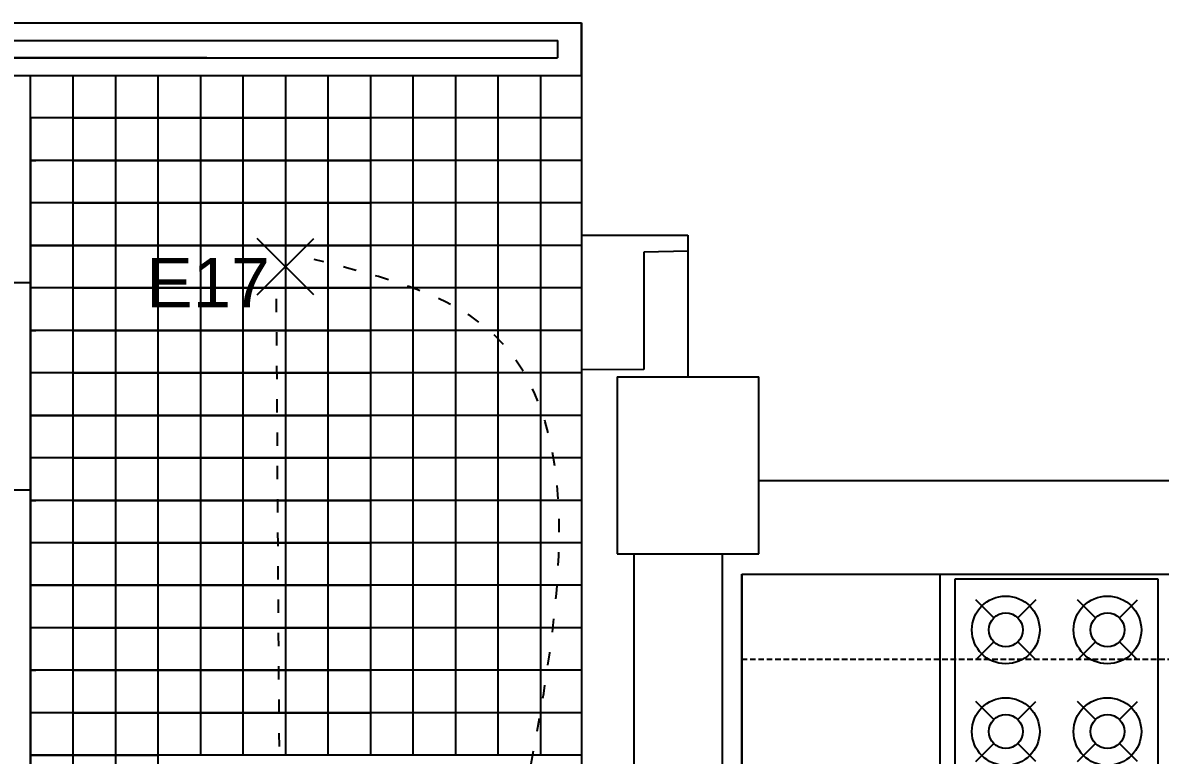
# Model space of a CAD drawing. Header units: millimetres. Extents: x 2377 to 4712, y -254 to 3188.
# Drawn here: x 4328.1 to 4379.2, y 1875.4 to 1908.3 of the extents above; entities that cross this region are included whole.
import ezdxf

# ---------------------------------------------------------------- set-up
doc = ezdxf.new("R2010")
doc.units = ezdxf.units.MM
doc.linetypes.add('ACAD_ISO03W100', pattern=[30, 12, -18])
doc.linetypes.add('DASHED2', pattern=[0.375, 0.25, -0.125])
doc.layers.add('C1', color=10, linetype='Continuous')
doc.layers.add('Mobiliario', color=254, linetype='Continuous')
doc.styles.get("Standard").update_dxf_attribs({"font": 'arial.ttf'})

# ---------------------------------------------------------------- blocks, each defined once
blk = doc.blocks.new('cl08-2')
for p, q in [((-0.4393, 0), (-0.4393, -0.8785)), ((0.4393, 0), (-0.4393, 0)), ((0.4393, -0.8785), (0.4393, 0)), ((-0.2714, -0.1679), (-0.3491, -0.0902)), ((-0.0902, -0.0902), (-0.1679, -0.1679)), ((0.1679, -0.1679), (0.0902, -0.0902)), ((0.2714, -0.1679), (0.3491, -0.0902)), ((-0.2714, -0.2714), (-0.3491, -0.3491)), ((-0.0902, -0.3491), (-0.1679, -0.2714)), ((0.0902, -0.3491), (0.1679, -0.2714)), ((0.3491, -0.3491), (0.2714, -0.2714)), ((-0.2714, -0.6071), (-0.3491, -0.5295)), ((-0.1679, -0.6071), (-0.0902, -0.5295)), ((0.1679, -0.6071), (0.0902, -0.5295)), ((0.2714, -0.6071), (0.3491, -0.5295)), ((-0.3491, -0.7883), (-0.2714, -0.7107)), ((-0.0902, -0.7883), (-0.1679, -0.7107)), ((0.0902, -0.7883), (0.1679, -0.7107)), ((0.3491, -0.7883), (0.2714, -0.7107)), ((-0.4393, -0.8785), (0.4393, -0.8785)), ((-0.3539, -0.9152), (-0.3539, -0.8785)), ((-0.2807, -0.9152), (-0.2807, -0.8785)), ((-0.2075, -0.9152), (-0.2075, -0.8785)), ((-0.1343, -0.9152), (-0.1343, -0.8785)), ((-0.0611, -0.9152), (-0.0611, -0.8785)), ((0.0121, -0.9152), (0.0121, -0.8785)), ((0.0853, -0.9152), (0.0853, -0.8785)), ((0.1585, -0.9152), (0.1585, -0.8785)), ((0.2318, -0.9152), (0.2318, -0.8785)), ((0.305, -0.9152), (0.305, -0.8785)), ((-0.3539, -0.9152), (-0.2807, -0.9152)), ((-0.2075, -0.9152), (-0.1343, -0.9152)), ((-0.0611, -0.9152), (0.0121, -0.9152)), ((0.0853, -0.9152), (0.1585, -0.9152)), ((0.2318, -0.9152), (0.305, -0.9152))]:
    blk.add_line(p, q)
for centre, radius in [((-0.2196, -0.2196), 0.1464), ((0.2196, -0.2196), 0.1464), ((-0.2196, -0.2196), 0.0732), ((0.2196, -0.2196), 0.0732), ((-0.2196, -0.6589), 0.1464), ((0.2196, -0.6589), 0.1464), ((-0.2196, -0.6589), 0.0732), ((0.2196, -0.6589), 0.0732)]:
    blk.add_circle(centre, radius)

msp = doc.modelspace()

# ---------------------------------------------------------------- linework, layer by layer
for p, q in [((4313.421, 1908.327), (4353.178, 1908.327)), ((4353.178, 1905.959), (4353.178, 1908.327)), ((4353.178, 1908.327), (4353.178, 1898.786)), ((4353.178, 1908.327), (4353.178, 1898.786)), ((4353.178, 1908.327), (4353.178, 1868.572)), ((4313.421, 1907.524), (4336.356, 1907.524)), ((4313.421, 1907.524), (4352.114, 1907.524)), ((4313.421, 1907.524), (4352.1, 1907.524)), ((4352.1, 1907.524), (4352.1, 1906.754)), ((4336.356, 1906.754), (4313.421, 1906.754)), ((4313.421, 1906.754), (4352.1, 1906.754)), ((4313.423, 1905.96), (4328.431, 1905.96)), ((4313.423, 1905.959), (4353.178, 1905.959)), ((4328.431, 1773.972), (4328.431, 1905.96)), ((4328.431, 1905.96), (4330.339, 1905.96)), ((4330.339, 1905.96), (4330.339, 1904.052)), ((4330.339, 1905.96), (4332.247, 1905.96)), ((4332.247, 1905.96), (4332.247, 1904.052)), ((4332.247, 1905.96), (4334.155, 1905.96)), ((4334.155, 1905.96), (4334.155, 1904.052)), ((4334.155, 1905.96), (4336.064, 1905.96)), ((4336.064, 1905.96), (4336.064, 1904.052)), ((4336.064, 1905.96), (4337.972, 1905.96)), ((4337.972, 1905.96), (4337.972, 1904.052)), ((4337.972, 1905.96), (4339.88, 1905.96)), ((4339.88, 1905.96), (4339.88, 1904.052)), ((4339.88, 1905.96), (4341.789, 1905.96)), ((4341.789, 1905.96), (4341.789, 1904.052)), ((4341.789, 1905.96), (4343.697, 1905.96)), ((4343.697, 1905.96), (4343.697, 1904.052)), ((4345.605, 1905.96), (4345.605, 1904.052)), ((4347.513, 1905.96), (4347.513, 1904.052)), ((4349.422, 1905.96), (4349.422, 1904.052)), ((4351.33, 1905.96), (4351.33, 1904.052)), ((4330.339, 1904.052), (4328.431, 1904.052)), ((4328.431, 1904.052), (4328.431, 1902.143)), ((4332.247, 1904.052), (4330.339, 1904.052)), ((4330.339, 1904.052), (4330.339, 1902.143)), ((4330.339, 1904.052), (4332.247, 1904.052)), ((4334.155, 1904.052), (4332.247, 1904.052)), ((4332.247, 1904.052), (4332.247, 1902.143)), ((4332.247, 1904.052), (4334.155, 1904.052)), ((4336.064, 1904.052), (4334.155, 1904.052)), ((4334.155, 1904.052), (4334.155, 1902.143)), ((4334.155, 1904.052), (4336.064, 1904.052)), ((4337.972, 1904.052), (4336.064, 1904.052)), ((4336.064, 1904.052), (4336.064, 1902.143)), ((4336.064, 1904.052), (4337.972, 1904.052)), ((4339.88, 1904.052), (4337.972, 1904.052)), ((4337.972, 1904.052), (4337.972, 1902.143)), ((4337.972, 1904.052), (4339.88, 1904.052)), ((4341.789, 1904.052), (4339.88, 1904.052)), ((4339.88, 1904.052), (4339.88, 1902.143)), ((4339.88, 1904.052), (4341.789, 1904.052)), ((4343.697, 1904.052), (4341.789, 1904.052)), ((4341.789, 1904.052), (4341.789, 1902.143)), ((4341.789, 1904.052), (4343.697, 1904.052)), ((4345.605, 1904.052), (4343.697, 1904.052)), ((4343.697, 1904.052), (4343.697, 1902.143)), ((4347.513, 1904.052), (4345.605, 1904.052)), ((4345.605, 1904.052), (4345.605, 1902.143)), ((4349.422, 1904.052), (4347.513, 1904.052)), ((4347.513, 1904.052), (4347.513, 1902.143)), ((4351.33, 1904.052), (4349.422, 1904.052)), ((4349.422, 1904.052), (4349.422, 1902.143)), ((4353.178, 1904.052), (4351.33, 1904.052)), ((4351.33, 1904.052), (4351.33, 1902.143)), ((4328.431, 1902.143), (4328.674, 1902.143)), ((4330.339, 1902.143), (4328.431, 1902.143)), ((4328.431, 1902.143), (4328.431, 1900.235)), ((4328.431, 1902.143), (4328.431, 1898.327)), ((4332.247, 1902.143), (4330.339, 1902.143)), ((4330.339, 1902.143), (4330.339, 1900.235)), ((4330.339, 1902.143), (4332.247, 1902.143)), ((4334.155, 1902.143), (4332.247, 1902.143)), ((4332.247, 1902.143), (4332.247, 1900.235)), ((4332.247, 1902.143), (4334.155, 1902.143)), ((4336.064, 1902.143), (4334.155, 1902.143)), ((4334.155, 1902.143), (4334.155, 1900.235)), ((4334.155, 1902.143), (4336.064, 1902.143)), ((4337.972, 1902.143), (4336.064, 1902.143)), ((4336.064, 1902.143), (4336.064, 1900.235)), ((4336.064, 1902.143), (4337.972, 1902.143)), ((4339.88, 1902.143), (4337.972, 1902.143)), ((4337.972, 1902.143), (4337.972, 1900.235)), ((4337.972, 1902.143), (4339.88, 1902.143)), ((4341.789, 1902.143), (4339.88, 1902.143)), ((4339.88, 1902.143), (4339.88, 1900.235)), ((4339.88, 1902.143), (4341.789, 1902.143)), ((4343.697, 1902.143), (4341.789, 1902.143)), ((4341.789, 1902.143), (4341.789, 1900.235)), ((4341.789, 1902.143), (4343.697, 1902.143)), ((4345.605, 1902.143), (4343.697, 1902.143)), ((4343.697, 1902.143), (4343.697, 1900.235)), ((4347.513, 1902.143), (4345.605, 1902.143)), ((4345.605, 1902.143), (4345.605, 1900.235)), ((4349.422, 1902.143), (4347.513, 1902.143)), ((4347.513, 1902.143), (4347.513, 1900.235)), ((4351.33, 1902.143), (4349.422, 1902.143)), ((4349.422, 1902.143), (4349.422, 1900.235)), ((4353.178, 1902.143), (4351.33, 1902.143)), ((4351.33, 1902.143), (4351.33, 1900.235)), ((4330.339, 1900.235), (4328.431, 1900.235)), ((4332.247, 1900.235), (4330.339, 1900.235)), ((4330.339, 1900.235), (4330.339, 1898.327)), ((4330.339, 1900.235), (4332.247, 1900.235)), ((4334.155, 1900.235), (4332.247, 1900.235)), ((4332.247, 1900.235), (4332.247, 1898.327)), ((4332.247, 1900.235), (4334.155, 1900.235)), ((4336.064, 1900.235), (4334.155, 1900.235)), ((4334.155, 1900.235), (4334.155, 1898.327)), ((4334.155, 1900.235), (4336.064, 1900.235)), ((4337.972, 1900.235), (4336.064, 1900.235)), ((4336.064, 1900.235), (4336.064, 1898.327)), ((4336.064, 1900.235), (4337.972, 1900.235)), ((4339.88, 1900.235), (4337.972, 1900.235)), ((4337.972, 1900.235), (4337.972, 1898.327)), ((4337.972, 1900.235), (4339.88, 1900.235)), ((4341.789, 1900.235), (4339.88, 1900.235)), ((4339.88, 1900.235), (4339.88, 1898.327)), ((4339.88, 1900.235), (4341.789, 1900.235)), ((4343.697, 1900.235), (4341.789, 1900.235)), ((4341.789, 1900.235), (4341.789, 1898.327)), ((4341.789, 1900.235), (4343.697, 1900.235)), ((4345.605, 1900.235), (4343.697, 1900.235)), ((4343.697, 1900.235), (4343.697, 1898.327)), ((4347.513, 1900.235), (4345.605, 1900.235)), ((4345.605, 1900.235), (4345.605, 1898.327)), ((4349.422, 1900.235), (4347.513, 1900.235)), ((4347.513, 1900.235), (4347.513, 1898.327)), ((4351.33, 1900.235), (4349.422, 1900.235)), ((4349.422, 1900.235), (4349.422, 1898.327)), ((4353.178, 1900.235), (4351.33, 1900.235)), ((4351.33, 1900.235), (4351.33, 1898.327)), ((4353.178, 1898.786), (4357.949, 1898.786)), ((4357.949, 1898.786), (4357.949, 1892.425)), ((4357.949, 1898.786), (4357.949, 1892.425)), ((4330.339, 1898.327), (4328.431, 1898.327)), ((4328.431, 1898.327), (4328.431, 1890.694)), ((4328.431, 1898.327), (4330.339, 1898.327)), ((4332.247, 1898.327), (4330.339, 1898.327)), ((4330.339, 1898.327), (4330.339, 1896.419)), ((4330.339, 1898.327), (4332.247, 1898.327)), ((4334.155, 1898.327), (4332.247, 1898.327)), ((4332.247, 1898.327), (4332.247, 1896.419)), ((4332.247, 1898.327), (4334.155, 1898.327)), ((4336.064, 1898.327), (4334.155, 1898.327)), ((4334.155, 1898.327), (4334.155, 1896.419)), ((4334.155, 1898.327), (4336.064, 1898.327)), ((4337.972, 1898.327), (4336.064, 1898.327)), ((4336.064, 1898.327), (4336.064, 1896.419)), ((4336.064, 1898.327), (4337.972, 1898.327)), ((4339.88, 1898.327), (4337.972, 1898.327)), ((4337.972, 1898.327), (4337.972, 1896.419)), ((4337.972, 1898.327), (4339.88, 1898.327)), ((4341.789, 1898.327), (4339.88, 1898.327)), ((4339.88, 1898.327), (4339.88, 1896.419)), ((4339.88, 1898.327), (4341.789, 1898.327)), ((4343.697, 1898.327), (4341.789, 1898.327)), ((4341.789, 1898.327), (4341.789, 1896.419)), ((4341.789, 1898.327), (4343.697, 1898.327)), ((4345.605, 1898.327), (4343.697, 1898.327)), ((4343.697, 1898.327), (4343.697, 1896.419)), ((4347.513, 1898.327), (4345.605, 1898.327)), ((4345.605, 1898.327), (4345.605, 1896.419)), ((4349.422, 1898.327), (4347.513, 1898.327)), ((4347.513, 1898.327), (4347.513, 1896.419)), ((4351.33, 1898.327), (4349.422, 1898.327)), ((4349.422, 1898.327), (4349.422, 1896.419)), ((4353.178, 1898.327), (4351.33, 1898.327)), ((4351.33, 1898.327), (4351.33, 1896.419)), ((4357.958, 1898.074), (4355.968, 1898.019)), ((4355.968, 1898.019), (4355.968, 1892.753)), ((4313.423, 1896.657), (4328.431, 1896.657)), ((4330.339, 1896.419), (4328.431, 1896.419)), ((4328.431, 1896.419), (4328.431, 1894.51)), ((4332.247, 1896.419), (4330.339, 1896.419)), ((4330.339, 1896.419), (4330.339, 1894.51)), ((4330.339, 1896.419), (4332.247, 1896.419)), ((4334.155, 1896.419), (4332.247, 1896.419)), ((4332.247, 1896.419), (4332.247, 1894.51)), ((4332.247, 1896.419), (4334.155, 1896.419)), ((4336.064, 1896.419), (4334.155, 1896.419)), ((4334.155, 1896.419), (4334.155, 1894.51)), ((4334.155, 1896.419), (4336.064, 1896.419)), ((4337.972, 1896.419), (4336.064, 1896.419)), ((4336.064, 1896.419), (4336.064, 1894.51)), ((4336.064, 1896.419), (4337.972, 1896.419)), ((4339.88, 1896.419), (4337.972, 1896.419)), ((4337.972, 1896.419), (4337.972, 1894.51)), ((4337.972, 1896.419), (4339.88, 1896.419)), ((4341.789, 1896.419), (4339.88, 1896.419)), ((4339.88, 1896.419), (4339.88, 1894.51)), ((4339.88, 1896.419), (4341.789, 1896.419)), ((4343.697, 1896.419), (4341.789, 1896.419)), ((4341.789, 1896.419), (4341.789, 1894.51)), ((4341.789, 1896.419), (4343.697, 1896.419)), ((4345.605, 1896.419), (4343.697, 1896.419)), ((4343.697, 1896.419), (4343.697, 1894.51)), ((4347.513, 1896.419), (4345.605, 1896.419)), ((4345.605, 1896.419), (4345.605, 1894.51)), ((4349.422, 1896.419), (4347.513, 1896.419)), ((4347.513, 1896.419), (4347.513, 1894.51)), ((4351.33, 1896.419), (4349.422, 1896.419)), ((4349.422, 1896.419), (4349.422, 1894.51)), ((4353.178, 1896.419), (4351.33, 1896.419)), ((4351.33, 1896.419), (4351.33, 1894.51)), ((4328.431, 1894.51), (4328.674, 1894.51)), ((4330.339, 1894.51), (4328.431, 1894.51)), ((4328.431, 1894.51), (4328.431, 1892.602)), ((4328.431, 1894.51), (4328.431, 1890.694)), ((4332.247, 1894.51), (4330.339, 1894.51)), ((4330.339, 1894.51), (4330.339, 1892.602)), ((4330.339, 1894.51), (4332.247, 1894.51)), ((4334.155, 1894.51), (4332.247, 1894.51)), ((4332.247, 1894.51), (4332.247, 1892.602)), ((4332.247, 1894.51), (4334.155, 1894.51)), ((4336.064, 1894.51), (4334.155, 1894.51)), ((4334.155, 1894.51), (4334.155, 1892.602)), ((4334.155, 1894.51), (4336.064, 1894.51)), ((4337.972, 1894.51), (4336.064, 1894.51)), ((4336.064, 1894.51), (4336.064, 1892.602)), ((4336.064, 1894.51), (4337.972, 1894.51)), ((4339.88, 1894.51), (4337.972, 1894.51)), ((4337.972, 1894.51), (4337.972, 1892.602)), ((4337.972, 1894.51), (4339.88, 1894.51)), ((4341.789, 1894.51), (4339.88, 1894.51)), ((4339.88, 1894.51), (4339.88, 1892.602)), ((4339.88, 1894.51), (4341.789, 1894.51)), ((4343.697, 1894.51), (4341.789, 1894.51)), ((4341.789, 1894.51), (4341.789, 1892.602)), ((4341.789, 1894.51), (4343.697, 1894.51)), ((4345.605, 1894.51), (4343.697, 1894.51)), ((4343.697, 1894.51), (4343.697, 1892.602)), ((4347.513, 1894.51), (4345.605, 1894.51)), ((4345.605, 1894.51), (4345.605, 1892.602)), ((4349.422, 1894.51), (4347.513, 1894.51)), ((4347.513, 1894.51), (4347.513, 1892.602)), ((4351.33, 1894.51), (4349.422, 1894.51)), ((4349.422, 1894.51), (4349.422, 1892.602)), ((4353.178, 1894.51), (4351.33, 1894.51)), ((4351.33, 1894.51), (4351.33, 1892.602)), ((4330.339, 1892.602), (4328.431, 1892.602)), ((4332.247, 1892.602), (4330.339, 1892.602)), ((4330.339, 1892.602), (4330.339, 1890.694)), ((4330.339, 1892.602), (4332.247, 1892.602)), ((4334.155, 1892.602), (4332.247, 1892.602)), ((4332.247, 1892.602), (4332.247, 1890.694)), ((4332.247, 1892.602), (4334.155, 1892.602)), ((4336.064, 1892.602), (4334.155, 1892.602)), ((4334.155, 1892.602), (4334.155, 1890.694)), ((4334.155, 1892.602), (4336.064, 1892.602)), ((4337.972, 1892.602), (4336.064, 1892.602)), ((4336.064, 1892.602), (4336.064, 1890.694)), ((4336.064, 1892.602), (4337.972, 1892.602)), ((4339.88, 1892.602), (4337.972, 1892.602)), ((4337.972, 1892.602), (4337.972, 1890.694)), ((4337.972, 1892.602), (4339.88, 1892.602)), ((4341.789, 1892.602), (4339.88, 1892.602)), ((4339.88, 1892.602), (4339.88, 1890.694)), ((4339.88, 1892.602), (4341.789, 1892.602)), ((4343.697, 1892.602), (4341.789, 1892.602)), ((4341.789, 1892.602), (4341.789, 1890.694)), ((4341.789, 1892.602), (4343.697, 1892.602)), ((4345.605, 1892.602), (4343.697, 1892.602)), ((4343.697, 1892.602), (4343.697, 1890.694)), ((4347.513, 1892.602), (4345.605, 1892.602)), ((4345.605, 1892.602), (4345.605, 1890.694)), ((4349.422, 1892.602), (4347.513, 1892.602)), ((4347.513, 1892.602), (4347.513, 1890.694)), ((4351.33, 1892.602), (4349.422, 1892.602)), ((4349.422, 1892.602), (4349.422, 1890.694)), ((4353.178, 1892.602), (4351.33, 1892.602)), ((4351.33, 1892.602), (4351.33, 1890.694)), ((4355.968, 1892.753), (4353.14, 1892.735)), ((4354.768, 1892.425), (4361.129, 1892.425)), ((4354.768, 1892.425), (4354.768, 1884.474)), ((4361.129, 1884.474), (4361.129, 1892.425)), ((4330.339, 1890.694), (4328.431, 1890.694)), ((4328.431, 1890.694), (4328.431, 1875.428)), ((4328.431, 1890.694), (4330.339, 1890.694)), ((4332.247, 1890.694), (4330.339, 1890.694)), ((4330.339, 1890.694), (4330.339, 1888.786)), ((4330.339, 1890.694), (4332.247, 1890.694)), ((4334.155, 1890.694), (4332.247, 1890.694)), ((4332.247, 1890.694), (4332.247, 1888.786)), ((4332.247, 1890.694), (4334.155, 1890.694)), ((4336.064, 1890.694), (4334.155, 1890.694)), ((4334.155, 1890.694), (4334.155, 1888.786)), ((4334.155, 1890.694), (4336.064, 1890.694)), ((4337.972, 1890.694), (4336.064, 1890.694)), ((4336.064, 1890.694), (4336.064, 1888.786)), ((4336.064, 1890.694), (4337.972, 1890.694)), ((4339.88, 1890.694), (4337.972, 1890.694)), ((4337.972, 1890.694), (4337.972, 1888.786)), ((4337.972, 1890.694), (4339.88, 1890.694)), ((4341.789, 1890.694), (4339.88, 1890.694)), ((4339.88, 1890.694), (4339.88, 1888.786)), ((4339.88, 1890.694), (4341.789, 1890.694)), ((4343.697, 1890.694), (4341.789, 1890.694)), ((4341.789, 1890.694), (4341.789, 1888.786)), ((4341.789, 1890.694), (4343.697, 1890.694)), ((4345.605, 1890.694), (4343.697, 1890.694)), ((4343.697, 1890.694), (4343.697, 1888.786)), ((4347.513, 1890.694), (4345.605, 1890.694)), ((4345.605, 1890.694), (4345.605, 1888.786)), ((4349.422, 1890.694), (4347.513, 1890.694)), ((4347.513, 1890.694), (4347.513, 1888.786)), ((4351.33, 1890.694), (4349.422, 1890.694)), ((4349.422, 1890.694), (4349.422, 1888.786)), ((4353.178, 1890.694), (4351.33, 1890.694)), ((4351.33, 1890.694), (4351.33, 1888.786)), ((4330.339, 1888.786), (4328.431, 1888.786)), ((4328.431, 1888.786), (4328.431, 1886.877)), ((4332.247, 1888.786), (4330.339, 1888.786)), ((4330.339, 1888.786), (4330.339, 1886.877)), ((4330.339, 1888.786), (4332.247, 1888.786)), ((4334.155, 1888.786), (4332.247, 1888.786)), ((4332.247, 1888.786), (4332.247, 1886.877)), ((4332.247, 1888.786), (4334.155, 1888.786)), ((4336.064, 1888.786), (4334.155, 1888.786)), ((4334.155, 1888.786), (4334.155, 1886.877)), ((4334.155, 1888.786), (4336.064, 1888.786)), ((4337.972, 1888.786), (4336.064, 1888.786)), ((4336.064, 1888.786), (4336.064, 1886.877)), ((4336.064, 1888.786), (4337.972, 1888.786)), ((4339.88, 1888.786), (4337.972, 1888.786)), ((4337.972, 1888.786), (4337.972, 1886.877)), ((4337.972, 1888.786), (4339.88, 1888.786)), ((4341.789, 1888.786), (4339.88, 1888.786)), ((4339.88, 1888.786), (4339.88, 1886.877)), ((4339.88, 1888.786), (4341.789, 1888.786)), ((4343.697, 1888.786), (4341.789, 1888.786)), ((4341.789, 1888.786), (4341.789, 1886.877)), ((4341.789, 1888.786), (4343.697, 1888.786)), ((4345.605, 1888.786), (4343.697, 1888.786)), ((4343.697, 1888.786), (4343.697, 1886.877)), ((4347.513, 1888.786), (4345.605, 1888.786)), ((4345.605, 1888.786), (4345.605, 1886.877)), ((4349.422, 1888.786), (4347.513, 1888.786)), ((4347.513, 1888.786), (4347.513, 1886.877)), ((4351.33, 1888.786), (4349.422, 1888.786)), ((4349.422, 1888.786), (4349.422, 1886.877)), ((4353.178, 1888.786), (4351.33, 1888.786)), ((4351.33, 1888.786), (4351.33, 1886.877)), ((4328.431, 1886.878), (4328.431, 1887.83)), ((4313.423, 1887.354), (4328.431, 1887.354)), ((4361.129, 1887.762), (4424.738, 1887.762)), ((4328.431, 1773.972), (4328.431, 1886.878)), ((4328.431, 1886.877), (4328.674, 1886.877)), ((4330.339, 1886.877), (4328.431, 1886.877)), ((4328.431, 1886.877), (4328.431, 1884.969)), ((4328.431, 1886.877), (4328.431, 1883.061)), ((4332.247, 1886.877), (4330.339, 1886.877)), ((4330.339, 1886.877), (4330.339, 1884.969)), ((4330.339, 1886.877), (4332.247, 1886.877)), ((4334.155, 1886.877), (4332.247, 1886.877)), ((4332.247, 1886.877), (4332.247, 1884.969)), ((4332.247, 1886.877), (4334.155, 1886.877)), ((4336.064, 1886.877), (4334.155, 1886.877)), ((4334.155, 1886.877), (4334.155, 1884.969)), ((4334.155, 1886.877), (4336.064, 1886.877)), ((4337.972, 1886.877), (4336.064, 1886.877)), ((4336.064, 1886.877), (4336.064, 1884.969)), ((4336.064, 1886.877), (4337.972, 1886.877)), ((4339.88, 1886.877), (4337.972, 1886.877)), ((4337.972, 1886.877), (4337.972, 1884.969)), ((4337.972, 1886.877), (4339.88, 1886.877)), ((4341.789, 1886.877), (4339.88, 1886.877)), ((4339.88, 1886.877), (4339.88, 1884.969)), ((4339.88, 1886.877), (4341.789, 1886.877)), ((4343.697, 1886.877), (4341.789, 1886.877)), ((4341.789, 1886.877), (4341.789, 1884.969)), ((4341.789, 1886.877), (4343.697, 1886.877)), ((4345.605, 1886.877), (4343.697, 1886.877)), ((4343.697, 1886.877), (4343.697, 1884.969)), ((4347.513, 1886.877), (4345.605, 1886.877)), ((4345.605, 1886.877), (4345.605, 1884.969)), ((4349.422, 1886.877), (4347.513, 1886.877)), ((4347.513, 1886.877), (4347.513, 1884.969)), ((4351.33, 1886.877), (4349.422, 1886.877)), ((4349.422, 1886.877), (4349.422, 1884.969)), ((4353.178, 1886.877), (4351.33, 1886.877)), ((4351.33, 1886.877), (4351.33, 1884.969)), ((4330.339, 1884.969), (4328.431, 1884.969)), ((4332.247, 1884.969), (4330.339, 1884.969)), ((4330.339, 1884.969), (4330.339, 1883.061)), ((4330.339, 1884.969), (4332.247, 1884.969)), ((4334.155, 1884.969), (4332.247, 1884.969)), ((4332.247, 1884.969), (4332.247, 1883.061)), ((4332.247, 1884.969), (4334.155, 1884.969)), ((4336.064, 1884.969), (4334.155, 1884.969)), ((4334.155, 1884.969), (4334.155, 1883.061)), ((4334.155, 1884.969), (4336.064, 1884.969)), ((4337.972, 1884.969), (4336.064, 1884.969)), ((4336.064, 1884.969), (4336.064, 1883.061)), ((4336.064, 1884.969), (4337.972, 1884.969)), ((4339.88, 1884.969), (4337.972, 1884.969)), ((4337.972, 1884.969), (4337.972, 1883.061)), ((4337.972, 1884.969), (4339.88, 1884.969)), ((4341.789, 1884.969), (4339.88, 1884.969)), ((4339.88, 1884.969), (4339.88, 1883.061)), ((4339.88, 1884.969), (4341.789, 1884.969)), ((4343.697, 1884.969), (4341.789, 1884.969)), ((4341.789, 1884.969), (4341.789, 1883.061)), ((4341.789, 1884.969), (4343.697, 1884.969)), ((4345.605, 1884.969), (4343.697, 1884.969)), ((4343.697, 1884.969), (4343.697, 1883.061)), ((4347.513, 1884.969), (4345.605, 1884.969)), ((4345.605, 1884.969), (4345.605, 1883.061)), ((4349.422, 1884.969), (4347.513, 1884.969)), ((4347.513, 1884.969), (4347.513, 1883.061)), ((4351.33, 1884.969), (4349.422, 1884.969)), ((4349.422, 1884.969), (4349.422, 1883.061)), ((4353.178, 1884.969), (4351.33, 1884.969)), ((4351.33, 1884.969), (4351.33, 1883.061)), ((4354.768, 1884.474), (4361.129, 1884.474)), ((4355.52, 1884.474), (4355.52, 1871.701)), ((4359.508, 1871.701), (4359.508, 1884.474)), ((4360.366, 1868.572), (4360.366, 1883.566)), ((4360.366, 1883.566), (4417.345, 1883.566)), ((4360.366, 1883.566), (4360.366, 1873.913)), ((4330.339, 1883.061), (4328.431, 1883.061)), ((4328.431, 1883.061), (4328.431, 1875.428)), ((4328.431, 1883.061), (4330.339, 1883.061)), ((4332.247, 1883.061), (4330.339, 1883.061)), ((4330.339, 1883.061), (4330.339, 1881.152)), ((4330.339, 1883.061), (4332.247, 1883.061)), ((4334.155, 1883.061), (4332.247, 1883.061)), ((4332.247, 1883.061), (4332.247, 1881.152)), ((4332.247, 1883.061), (4334.155, 1883.061)), ((4336.064, 1883.061), (4334.155, 1883.061)), ((4334.155, 1883.061), (4334.155, 1881.152)), ((4334.155, 1883.061), (4336.064, 1883.061)), ((4337.972, 1883.061), (4336.064, 1883.061)), ((4336.064, 1883.061), (4336.064, 1881.152)), ((4336.064, 1883.061), (4337.972, 1883.061)), ((4339.88, 1883.061), (4337.972, 1883.061)), ((4337.972, 1883.061), (4337.972, 1881.152)), ((4337.972, 1883.061), (4339.88, 1883.061)), ((4341.789, 1883.061), (4339.88, 1883.061)), ((4339.88, 1883.061), (4339.88, 1881.152)), ((4339.88, 1883.061), (4341.789, 1883.061)), ((4343.697, 1883.061), (4341.789, 1883.061)), ((4341.789, 1883.061), (4341.789, 1881.152)), ((4341.789, 1883.061), (4343.697, 1883.061)), ((4345.605, 1883.061), (4343.697, 1883.061)), ((4343.697, 1883.061), (4343.697, 1881.152)), ((4347.513, 1883.061), (4345.605, 1883.061)), ((4345.605, 1883.061), (4345.605, 1881.152)), ((4349.422, 1883.061), (4347.513, 1883.061)), ((4347.513, 1883.061), (4347.513, 1881.152)), ((4351.33, 1883.061), (4349.422, 1883.061)), ((4349.422, 1883.061), (4349.422, 1881.152)), ((4353.178, 1883.061), (4351.33, 1883.061)), ((4351.33, 1883.061), (4351.33, 1881.152)), ((4330.339, 1881.152), (4328.431, 1881.152)), ((4328.431, 1881.152), (4328.431, 1879.244)), ((4332.247, 1881.152), (4330.339, 1881.152)), ((4330.339, 1881.152), (4330.339, 1879.244)), ((4330.339, 1881.152), (4332.247, 1881.152)), ((4334.155, 1881.152), (4332.247, 1881.152)), ((4332.247, 1881.152), (4332.247, 1879.244)), ((4332.247, 1881.152), (4334.155, 1881.152)), ((4336.064, 1881.152), (4334.155, 1881.152)), ((4334.155, 1881.152), (4334.155, 1879.244)), ((4334.155, 1881.152), (4336.064, 1881.152)), ((4337.972, 1881.152), (4336.064, 1881.152)), ((4336.064, 1881.152), (4336.064, 1879.244)), ((4336.064, 1881.152), (4337.972, 1881.152)), ((4339.88, 1881.152), (4337.972, 1881.152)), ((4337.972, 1881.152), (4337.972, 1879.244)), ((4337.972, 1881.152), (4339.88, 1881.152)), ((4341.789, 1881.152), (4339.88, 1881.152)), ((4339.88, 1881.152), (4339.88, 1879.244)), ((4339.88, 1881.152), (4341.789, 1881.152)), ((4343.697, 1881.152), (4341.789, 1881.152)), ((4341.789, 1881.152), (4341.789, 1879.244)), ((4341.789, 1881.152), (4343.697, 1881.152)), ((4345.605, 1881.152), (4343.697, 1881.152)), ((4343.697, 1881.152), (4343.697, 1879.244)), ((4347.513, 1881.152), (4345.605, 1881.152)), ((4345.605, 1881.152), (4345.605, 1879.244)), ((4349.422, 1881.152), (4347.513, 1881.152)), ((4347.513, 1881.152), (4347.513, 1879.244)), ((4351.33, 1881.152), (4349.422, 1881.152)), ((4349.422, 1881.152), (4349.422, 1879.244)), ((4353.178, 1881.152), (4351.33, 1881.152)), ((4351.33, 1881.152), (4351.33, 1879.244)), ((4328.431, 1879.244), (4328.674, 1879.244)), ((4330.339, 1879.244), (4328.431, 1879.244)), ((4328.431, 1879.244), (4328.431, 1877.336)), ((4328.431, 1879.244), (4328.431, 1875.428)), ((4332.247, 1879.244), (4330.339, 1879.244)), ((4330.339, 1879.244), (4330.339, 1877.336)), ((4330.339, 1879.244), (4332.247, 1879.244)), ((4334.155, 1879.244), (4332.247, 1879.244)), ((4332.247, 1879.244), (4332.247, 1877.336)), ((4332.247, 1879.244), (4334.155, 1879.244)), ((4336.064, 1879.244), (4334.155, 1879.244)), ((4334.155, 1879.244), (4334.155, 1877.336)), ((4334.155, 1879.244), (4336.064, 1879.244)), ((4337.972, 1879.244), (4336.064, 1879.244)), ((4336.064, 1879.244), (4336.064, 1877.336)), ((4336.064, 1879.244), (4337.972, 1879.244)), ((4339.88, 1879.244), (4337.972, 1879.244)), ((4337.972, 1879.244), (4337.972, 1877.336)), ((4337.972, 1879.244), (4339.88, 1879.244)), ((4341.789, 1879.244), (4339.88, 1879.244)), ((4339.88, 1879.244), (4339.88, 1877.336)), ((4339.88, 1879.244), (4341.789, 1879.244)), ((4343.697, 1879.244), (4341.789, 1879.244)), ((4341.789, 1879.244), (4341.789, 1877.336)), ((4341.789, 1879.244), (4343.697, 1879.244)), ((4345.605, 1879.244), (4343.697, 1879.244)), ((4343.697, 1879.244), (4343.697, 1877.336)), ((4347.513, 1879.244), (4345.605, 1879.244)), ((4345.605, 1879.244), (4345.605, 1877.336)), ((4349.422, 1879.244), (4347.513, 1879.244)), ((4347.513, 1879.244), (4347.513, 1877.336)), ((4351.33, 1879.244), (4349.422, 1879.244)), ((4349.422, 1879.244), (4349.422, 1877.336)), ((4353.178, 1879.244), (4351.33, 1879.244)), ((4351.33, 1879.244), (4351.33, 1877.336)), ((4330.339, 1877.336), (4328.431, 1877.336)), ((4332.247, 1877.336), (4330.339, 1877.336)), ((4330.339, 1877.336), (4330.339, 1875.428)), ((4330.339, 1877.336), (4332.247, 1877.336)), ((4334.155, 1877.336), (4332.247, 1877.336)), ((4332.247, 1877.336), (4332.247, 1875.428)), ((4332.247, 1877.336), (4334.155, 1877.336)), ((4336.064, 1877.336), (4334.155, 1877.336)), ((4334.155, 1877.336), (4334.155, 1875.428)), ((4334.155, 1877.336), (4336.064, 1877.336)), ((4337.972, 1877.336), (4336.064, 1877.336)), ((4336.064, 1877.336), (4336.064, 1875.428)), ((4336.064, 1877.336), (4337.972, 1877.336)), ((4339.88, 1877.336), (4337.972, 1877.336)), ((4337.972, 1877.336), (4337.972, 1875.428)), ((4337.972, 1877.336), (4339.88, 1877.336)), ((4341.789, 1877.336), (4339.88, 1877.336)), ((4339.88, 1877.336), (4339.88, 1875.428)), ((4339.88, 1877.336), (4341.789, 1877.336)), ((4343.697, 1877.336), (4341.789, 1877.336)), ((4341.789, 1877.336), (4341.789, 1875.428)), ((4341.789, 1877.336), (4343.697, 1877.336)), ((4345.605, 1877.336), (4343.697, 1877.336)), ((4343.697, 1877.336), (4343.697, 1875.428)), ((4347.513, 1877.336), (4345.605, 1877.336)), ((4345.605, 1877.336), (4345.605, 1875.428)), ((4349.422, 1877.336), (4347.513, 1877.336)), ((4347.513, 1877.336), (4347.513, 1875.428)), ((4351.33, 1877.336), (4349.422, 1877.336)), ((4349.422, 1877.336), (4349.422, 1875.428)), ((4353.178, 1877.336), (4351.33, 1877.336)), ((4351.33, 1877.336), (4351.33, 1875.428)), ((4330.339, 1875.428), (4328.431, 1875.428)), ((4328.431, 1875.428), (4328.431, 1860.162)), ((4328.431, 1875.428), (4330.339, 1875.428)), ((4332.247, 1875.428), (4330.339, 1875.428)), ((4330.339, 1875.428), (4330.339, 1873.519)), ((4330.339, 1875.428), (4332.247, 1875.428)), ((4334.155, 1875.428), (4332.247, 1875.428)), ((4332.247, 1875.428), (4332.247, 1873.519)), ((4332.247, 1875.428), (4334.155, 1875.428)), ((4336.064, 1875.428), (4334.155, 1875.428)), ((4334.155, 1875.428), (4334.155, 1873.519)), ((4337.972, 1875.428), (4336.064, 1875.428)), ((4339.88, 1875.428), (4337.972, 1875.428)), ((4341.789, 1875.428), (4339.88, 1875.428)), ((4343.697, 1875.428), (4341.789, 1875.428)), ((4345.605, 1875.428), (4343.697, 1875.428)), ((4347.513, 1875.428), (4345.605, 1875.428)), ((4349.422, 1875.428), (4347.513, 1875.428)), ((4351.33, 1875.428), (4349.422, 1875.428)), ((4353.178, 1875.428), (4351.33, 1875.428))]:
    msp.add_line(p, q)
at = {"layer": 'C1'}
for p, q in [((4341.149, 1896.104), (4338.611, 1898.642)), ((4338.611, 1896.104), (4341.149, 1898.642))]:
    msp.add_line(p, q, dxfattribs=at)
at = {"layer": 'C1', "linetype": 'ACAD_ISO03W100', "ltscale": 0.05, "transparency": 33554687}
for points in [[(4350.017, 1870.624), (4348.199, 1895.145), (4341.173, 1897.695)], [(4339.462, 1895.925), (4339.603, 1873.945)]]:
    msp.add_spline(points, degree=3, dxfattribs=at)
at = {"layer": 'Mobiliario'}
msp.add_line((4369.284, 1873.913), (4369.284, 1883.572), dxfattribs=at)
at = {"layer": 'Mobiliario', "linetype": 'DASHED2'}
msp.add_line((4360.366, 1879.743), (4406.68, 1879.743), dxfattribs=at)

# ---------------------------------------------------------------- block references
at = {"layer": 'Mobiliario', "xscale": 10.39380901416965, "yscale": 10.39380901416965, "zscale": 10.39380901416965}
msp.add_blockref('cl08-2', (4374.507, 1883.34), dxfattribs=at)

# ---------------------------------------------------------------- texts
at = {"layer": 'C1', "color": 165, "linetype": 'ACAD_ISO03W100', "true_color": 0x5e67af, "transparency": 33554687, "insert": (4333.631, 1897.768), "char_height": 2.2296, "attachment_point": 1}
msp.add_mtext_dynamic_manual_height_columns('{\\C256;E17}', width=13.15217, gutter_width=11.148, heights=[0], dxfattribs=at)

doc.saveas('drawing.dxf')
